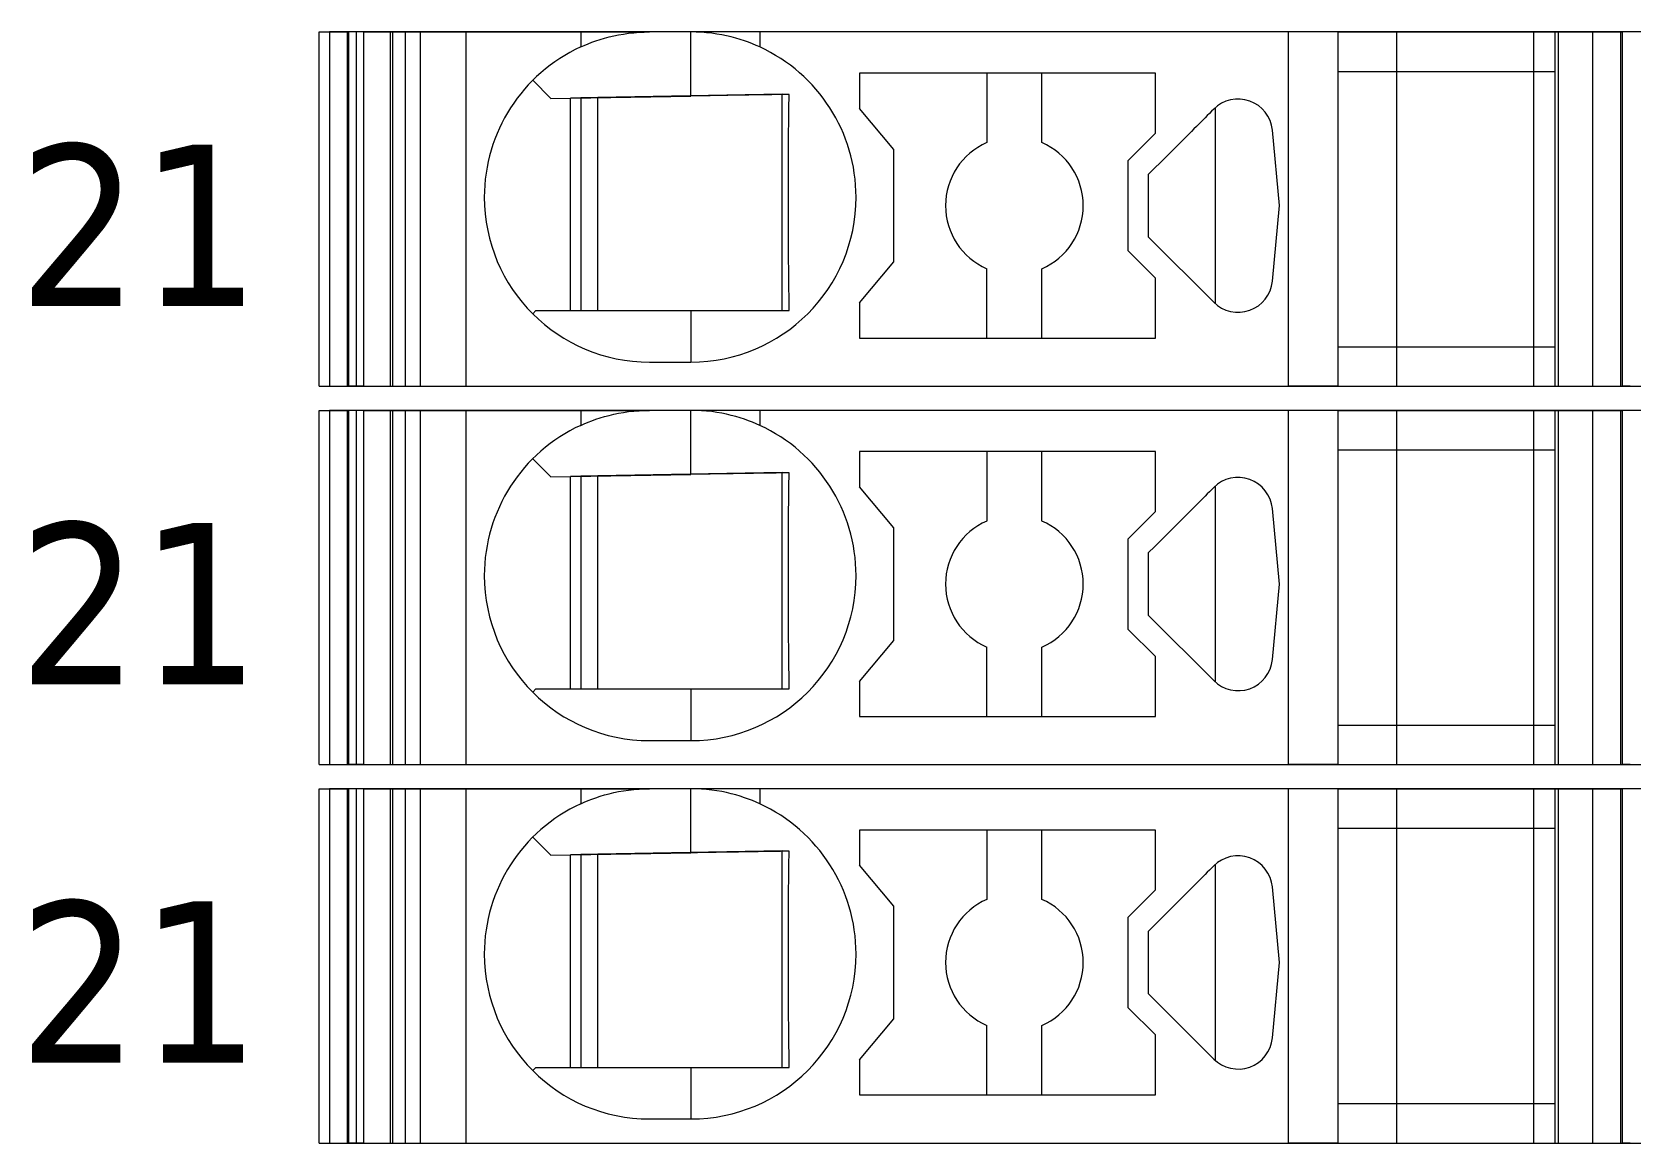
# Model space of a CAD drawing. Header units: millimetres. Extents: x 0 to 1680, y 0 to 1188.
# Drawn here: x 836.68 to 859.89, y 352.35 to 368.5 of the extents above; entities that cross this region are included whole.
import ezdxf
from ezdxf.enums import TextEntityAlignment as Align

# ---------------------------------------------------------------- set-up
doc = ezdxf.new("R2010")
doc.units = ezdxf.units.MM
for name, color, linetype, lineweight in [('EPLAN309', 5, 'Continuous', 5), ('EPLAN493', 5, 'Continuous', 5), ('MAIN-1', 7, 'Continuous', 5), ('MAIN-2', 7, 'Continuous', 5)]:
    doc.layers.add(name, color=color, linetype=linetype, lineweight=lineweight)
doc.styles.add('Tahoma', font='')
doc.styles.get('Tahoma').set_extended_font_data('Tahoma')

# ---------------------------------------------------------------- blocks, each defined once
blk = doc.blocks.new('EPLSYM_LibrarySPECIAL_Symbol12_Variant0_Placement8_6')
at = {"layer": 'EPLAN309', "lineweight": 13, "ltscale": 16}
blk.add_lwpolyline([(0, -5.15), (68.15, -5.15), (68.15, 0), (0, 0)], close=True, dxfattribs=at)
at = {"layer": 'EPLAN493', "color": 5, "style": 'Tahoma'}
blk.add_attdef('17_20450', text='', height=2.3478, dxfattribs=at).set_placement((0, -21.83478), align=Align.MIDDLE_RIGHT)
blk = doc.blocks.new('EPLSYM_LibrarySPECIAL_Symbol12_Variant0_Placement8_7')
at = {"layer": 'EPLAN309', "lineweight": 13, "ltscale": 16}
blk.add_lwpolyline([(0, -5.15), (68.15, -5.15), (68.15, 0), (0, 0)], close=True, dxfattribs=at)
at = {"layer": 'EPLAN493', "color": 5, "style": 'Tahoma'}
blk.add_attdef('17_20450', text='', height=2.3478, dxfattribs=at).set_placement((0, -21.83478), align=Align.MIDDLE_RIGHT)
blk = doc.blocks.new('EPLSYM_LibrarySPECIAL_Symbol12_Variant0_Placement8_8')
at = {"layer": 'EPLAN309', "lineweight": 13, "ltscale": 16}
blk.add_lwpolyline([(0, -5.15), (68.15, -5.15), (68.15, 0), (0, 0)], close=True, dxfattribs=at)
at = {"layer": 'EPLAN493', "color": 5, "style": 'Tahoma'}
blk.add_attdef('17_20450', text='', height=2.3478, dxfattribs=at).set_placement((0, -21.83478), align=Align.MIDDLE_RIGHT)

msp = doc.modelspace()

# ---------------------------------------------------------------- linework, layer by layer
at = {"layer": 'MAIN-1'}
for p, q in [((840.85, 368.5), (841.284, 368.5)), ((840.85, 363.35), (840.85, 368.5)), ((841.393, 368.5), (841.284, 368.5)), ((841.284, 363.35), (841.284, 368.5)), ((841.501, 368.5), (841.393, 368.5)), ((841.393, 363.35), (841.393, 368.5)), ((841.501, 368.5), (844.65, 368.5)), ((841.501, 363.35), (841.501, 368.5)), ((844.65, 368.5), (845.65, 368.5)), ((844.65, 368.5), (844.65, 368.282)), ((844.997, 368.409), (845.063, 368.427)), ((845.063, 368.427), (845.131, 368.443)), ((845.131, 368.443), (845.201, 368.458)), ((845.201, 368.458), (845.272, 368.47)), ((845.272, 368.47), (845.346, 368.481)), ((845.346, 368.481), (845.421, 368.489)), ((845.421, 368.489), (845.497, 368.495)), ((845.497, 368.495), (845.573, 368.499)), ((845.573, 368.499), (845.65, 368.5)), ((846.25, 368.5), (845.65, 368.5)), ((846.327, 368.499), (846.25, 368.5)), ((847.25, 368.5), (846.25, 368.5)), ((846.25, 367.568), (846.25, 368.5)), ((846.403, 368.495), (846.327, 368.499)), ((846.479, 368.489), (846.403, 368.495)), ((846.554, 368.481), (846.479, 368.489)), ((846.628, 368.47), (846.554, 368.481)), ((846.699, 368.458), (846.628, 368.47)), ((846.769, 368.443), (846.699, 368.458)), ((846.837, 368.427), (846.769, 368.443)), ((846.903, 368.409), (846.837, 368.427)), ((854.932, 368.5), (847.25, 368.5)), ((847.25, 368.5), (847.25, 368.282)), ((855.65, 368.5), (854.932, 368.5)), ((854.932, 363.35), (854.932, 368.5)), ((855.65, 368.5), (858.8, 368.5)), ((855.65, 368.5), (855.65, 363.35)), ((858.8, 368.5), (859.35, 368.5)), ((858.8, 368.5), (858.8, 363.35)), ((859.35, 368.5), (859.784, 368.5)), ((859.35, 368.5), (859.35, 363.35)), ((859.893, 368.5), (859.784, 368.5)), ((859.784, 363.35), (859.784, 368.5)), ((844.65, 368.282), (844.702, 368.305)), ((844.702, 368.305), (844.756, 368.327)), ((844.756, 368.327), (844.813, 368.349)), ((844.813, 368.349), (844.872, 368.37)), ((844.872, 368.37), (844.933, 368.39)), ((844.933, 368.39), (844.997, 368.409)), ((846.967, 368.39), (846.903, 368.409)), ((847.028, 368.37), (846.967, 368.39)), ((847.087, 368.349), (847.028, 368.37)), ((847.144, 368.327), (847.087, 368.349)), ((847.198, 368.305), (847.144, 368.327)), ((847.25, 368.282), (847.198, 368.305)), ((843.953, 367.797), (844.217, 367.533)), ((848.7, 367.9), (848.7, 367.389)), ((853, 367.9), (848.7, 367.9)), ((850.55, 367.9), (850.55, 366.892)), ((851.35, 366.892), (851.35, 367.9)), ((853, 367.029), (853, 367.9)), ((855.65, 367.925), (858.8, 367.925)), ((844.217, 367.533), (846.25, 367.568)), ((844.5, 364.45), (844.5, 367.538)), ((844.65, 367.54), (844.65, 364.45)), ((844.9, 364.45), (844.9, 367.545)), ((846.345, 367.57), (846.25, 367.568)), ((846.438, 367.571), (846.345, 367.57)), ((846.53, 367.573), (846.438, 367.571)), ((846.618, 367.575), (846.53, 367.573)), ((846.703, 367.576), (846.618, 367.575)), ((846.786, 367.577), (846.703, 367.576)), ((846.865, 367.579), (846.786, 367.577)), ((846.943, 367.58), (846.865, 367.579)), ((847.017, 367.581), (846.943, 367.58)), ((847.09, 367.582), (847.017, 367.581)), ((847.16, 367.584), (847.09, 367.582)), ((847.229, 367.585), (847.16, 367.584)), ((847.297, 367.586), (847.229, 367.585)), ((847.363, 367.587), (847.297, 367.586)), ((847.428, 367.588), (847.363, 367.587)), ((847.491, 367.589), (847.428, 367.588)), ((847.554, 367.59), (847.491, 367.589)), ((847.615, 367.591), (847.554, 367.59)), ((847.579, 364.45), (847.579, 367.591)), ((847.676, 367.592), (847.615, 367.591)), ((847.675, 367.45), (847.676, 367.522)), ((847.676, 367.522), (847.676, 367.592)), ((847.673, 367.303), (847.674, 367.377)), ((847.673, 367.227), (847.673, 367.303)), ((847.674, 367.377), (847.675, 367.45)), ((849.2, 366.793), (848.7, 367.389)), ((853.752, 367.285), (853.721, 367.253)), ((853.784, 367.316), (853.752, 367.285)), ((853.815, 367.347), (853.784, 367.316)), ((853.846, 367.379), (853.815, 367.347)), ((853.867, 367.398), (853.867, 364.552)), ((847.67, 366.988), (847.671, 367.07)), ((847.671, 367.07), (847.672, 367.149)), ((847.672, 367.149), (847.673, 367.227)), ((852.6, 366.629), (853, 367.029)), ((853.521, 367.053), (853.483, 367.015)), ((853.558, 367.09), (853.521, 367.053)), ((853.594, 367.126), (853.558, 367.09)), ((853.627, 367.159), (853.594, 367.126)), ((853.658, 367.191), (853.627, 367.159)), ((853.69, 367.222), (853.658, 367.191)), ((853.721, 367.253), (853.69, 367.222)), ((854.802, 365.975), (854.698, 367.072)), ((847.669, 366.817), (847.67, 366.904)), ((847.669, 366.726), (847.669, 366.817)), ((847.67, 366.904), (847.67, 366.988)), ((853.323, 366.856), (853.242, 366.774)), ((853.402, 366.934), (853.323, 366.856)), ((853.443, 366.975), (853.402, 366.934)), ((853.483, 367.015), (853.443, 366.975)), ((847.668, 366.632), (847.669, 366.726)), ((847.668, 366.534), (847.668, 366.632)), ((849.2, 365.157), (849.2, 366.793)), ((852.6, 366.629), (852.6, 365.321)), ((853.072, 366.604), (852.986, 366.518)), ((853.158, 366.69), (853.072, 366.604)), ((853.242, 366.774), (853.158, 366.69)), ((847.667, 366.431), (847.668, 366.534)), ((847.667, 366.324), (847.667, 366.431)), ((852.986, 366.518), (852.9, 366.432)), ((852.9, 366.302), (852.9, 366.432)), ((847.667, 366.213), (847.667, 366.324)), ((847.667, 366.1), (847.667, 366.213)), ((847.667, 365.979), (847.667, 366.1)), ((852.9, 366.171), (852.9, 366.302)), ((852.9, 366.04), (852.9, 366.171)), ((847.667, 365.861), (847.667, 365.979)), ((852.9, 365.91), (852.9, 366.04)), ((852.9, 365.779), (852.9, 365.91)), ((854.698, 364.878), (854.802, 365.975)), ((847.667, 365.747), (847.667, 365.861)), ((847.668, 365.638), (847.667, 365.747)), ((847.668, 365.534), (847.668, 365.638)), ((852.9, 365.648), (852.9, 365.779)), ((852.9, 365.518), (852.9, 365.648)), ((847.669, 365.434), (847.668, 365.534)), ((847.669, 365.339), (847.669, 365.434)), ((852.9, 365.518), (853.846, 364.571)), ((847.67, 365.248), (847.669, 365.339)), ((847.671, 365.159), (847.67, 365.248)), ((853, 364.921), (852.6, 365.321)), ((847.672, 365.073), (847.671, 365.159)), ((847.672, 364.99), (847.672, 365.073)), ((847.673, 364.908), (847.672, 364.99)), ((848.7, 364.561), (849.2, 365.157)), ((850.55, 364.05), (850.55, 365.058)), ((851.35, 364.05), (851.35, 365.058)), ((847.674, 364.829), (847.673, 364.908)), ((847.675, 364.75), (847.674, 364.829)), ((847.676, 364.674), (847.675, 364.75)), ((853, 364.05), (853, 364.921)), ((847.676, 364.598), (847.676, 364.674)), ((847.677, 364.524), (847.676, 364.598)), ((847.678, 364.45), (847.677, 364.524)), ((848.7, 364.561), (848.7, 364.05)), ((844, 364.45), (843.953, 364.403)), ((844, 364.45), (846.25, 364.45)), ((846.25, 364.45), (846.342, 364.45)), ((846.25, 364.45), (846.25, 363.7)), ((846.342, 364.45), (846.433, 364.45)), ((846.433, 364.45), (846.523, 364.45)), ((846.523, 364.45), (846.61, 364.45)), ((846.61, 364.45), (846.695, 364.45)), ((846.695, 364.45), (846.778, 364.45)), ((846.778, 364.45), (846.858, 364.45)), ((846.858, 364.45), (846.936, 364.45)), ((846.936, 364.45), (847.011, 364.45)), ((847.011, 364.45), (847.085, 364.45)), ((847.085, 364.45), (847.157, 364.45)), ((847.157, 364.45), (847.226, 364.45)), ((847.226, 364.45), (847.295, 364.45)), ((847.295, 364.45), (847.361, 364.45)), ((847.361, 364.45), (847.427, 364.45)), ((847.427, 364.45), (847.491, 364.45)), ((847.491, 364.45), (847.555, 364.45)), ((847.555, 364.45), (847.617, 364.45)), ((847.617, 364.45), (847.678, 364.45)), ((848.7, 364.05), (853, 364.05)), ((855.65, 363.925), (858.8, 363.925)), ((845.65, 363.7), (846.25, 363.7)), ((840.85, 363.35), (841.284, 363.35)), ((841.393, 363.35), (841.284, 363.35)), ((841.501, 363.35), (841.393, 363.35)), ((841.501, 363.35), (854.932, 363.35)), ((855.65, 363.35), (854.932, 363.35)), ((855.65, 363.35), (858.8, 363.35)), ((858.8, 363.35), (859.35, 363.35)), ((859.35, 363.35), (859.784, 363.35)), ((859.893, 363.35), (859.784, 363.35)), ((840.85, 363), (841.284, 363)), ((840.85, 357.85), (840.85, 363)), ((841.393, 363), (841.284, 363)), ((841.284, 357.85), (841.284, 363)), ((841.501, 363), (841.393, 363)), ((841.393, 357.85), (841.393, 363)), ((841.501, 363), (844.65, 363)), ((841.501, 357.85), (841.501, 363)), ((844.65, 363), (845.65, 363)), ((844.65, 363), (844.65, 362.782)), ((844.756, 362.827), (844.813, 362.849)), ((844.813, 362.849), (844.872, 362.87)), ((844.872, 362.87), (844.933, 362.89)), ((844.933, 362.89), (844.997, 362.909)), ((844.997, 362.909), (845.063, 362.927)), ((845.063, 362.927), (845.131, 362.943)), ((845.131, 362.943), (845.201, 362.958)), ((845.201, 362.958), (845.272, 362.97)), ((845.272, 362.97), (845.346, 362.981)), ((845.346, 362.981), (845.421, 362.989)), ((845.421, 362.989), (845.497, 362.995)), ((845.497, 362.995), (845.573, 362.999)), ((845.573, 362.999), (845.65, 363)), ((846.25, 363), (845.65, 363)), ((846.327, 362.999), (846.25, 363)), ((847.25, 363), (846.25, 363)), ((846.25, 362.068), (846.25, 363)), ((846.403, 362.995), (846.327, 362.999)), ((846.479, 362.989), (846.403, 362.995)), ((846.554, 362.981), (846.479, 362.989)), ((846.628, 362.97), (846.554, 362.981)), ((846.699, 362.958), (846.628, 362.97)), ((846.769, 362.943), (846.699, 362.958)), ((846.837, 362.927), (846.769, 362.943)), ((846.903, 362.909), (846.837, 362.927)), ((846.967, 362.89), (846.903, 362.909)), ((847.028, 362.87), (846.967, 362.89)), ((847.087, 362.849), (847.028, 362.87)), ((847.144, 362.827), (847.087, 362.849)), ((854.932, 363), (847.25, 363)), ((847.25, 363), (847.25, 362.782)), ((855.65, 363), (854.932, 363)), ((854.932, 357.85), (854.932, 363)), ((855.65, 363), (858.8, 363)), ((855.65, 363), (855.65, 357.85)), ((858.8, 363), (859.35, 363)), ((858.8, 363), (858.8, 357.85)), ((859.35, 363), (859.784, 363)), ((859.35, 363), (859.35, 357.85)), ((859.893, 363), (859.784, 363)), ((859.784, 357.85), (859.784, 363)), ((844.65, 362.782), (844.702, 362.805)), ((844.702, 362.805), (844.756, 362.827)), ((847.198, 362.805), (847.144, 362.827)), ((847.25, 362.782), (847.198, 362.805)), ((848.7, 362.4), (848.7, 361.889)), ((853, 362.4), (848.7, 362.4)), ((850.55, 362.4), (850.55, 361.392)), ((851.35, 361.392), (851.35, 362.4)), ((853, 361.529), (853, 362.4)), ((855.65, 362.425), (858.8, 362.425)), ((843.953, 362.297), (844.217, 362.033)), ((844.217, 362.033), (846.25, 362.068)), ((844.5, 358.95), (844.5, 362.038)), ((844.65, 362.04), (844.65, 358.95)), ((844.9, 358.95), (844.9, 362.045)), ((846.345, 362.07), (846.25, 362.068)), ((846.438, 362.071), (846.345, 362.07)), ((846.53, 362.073), (846.438, 362.071)), ((846.618, 362.075), (846.53, 362.073)), ((846.703, 362.076), (846.618, 362.075)), ((846.786, 362.077), (846.703, 362.076)), ((846.865, 362.079), (846.786, 362.077)), ((846.943, 362.08), (846.865, 362.079)), ((847.017, 362.081), (846.943, 362.08)), ((847.09, 362.082), (847.017, 362.081)), ((847.16, 362.084), (847.09, 362.082)), ((847.229, 362.085), (847.16, 362.084)), ((847.297, 362.086), (847.229, 362.085)), ((847.363, 362.087), (847.297, 362.086)), ((847.428, 362.088), (847.363, 362.087)), ((847.491, 362.089), (847.428, 362.088)), ((847.554, 362.09), (847.491, 362.089)), ((847.615, 362.091), (847.554, 362.09)), ((847.579, 358.95), (847.579, 362.091)), ((847.676, 362.092), (847.615, 362.091)), ((847.674, 361.877), (847.675, 361.95)), ((847.675, 361.95), (847.676, 362.022)), ((847.676, 362.022), (847.676, 362.092)), ((847.672, 361.649), (847.673, 361.727)), ((847.673, 361.803), (847.674, 361.877)), ((847.673, 361.727), (847.673, 361.803)), ((849.2, 361.293), (848.7, 361.889)), ((853.658, 361.691), (853.627, 361.659)), ((853.69, 361.722), (853.658, 361.691)), ((853.721, 361.753), (853.69, 361.722)), ((853.752, 361.785), (853.721, 361.753)), ((853.784, 361.816), (853.752, 361.785)), ((853.815, 361.847), (853.784, 361.816)), ((853.846, 361.879), (853.815, 361.847)), ((853.867, 361.898), (853.867, 359.052)), ((847.67, 361.488), (847.671, 361.57)), ((847.67, 361.404), (847.67, 361.488)), ((847.671, 361.57), (847.672, 361.649)), ((852.6, 361.129), (853, 361.529)), ((853.443, 361.475), (853.402, 361.434)), ((853.483, 361.515), (853.443, 361.475)), ((853.521, 361.553), (853.483, 361.515)), ((853.558, 361.59), (853.521, 361.553)), ((853.594, 361.626), (853.558, 361.59)), ((853.627, 361.659), (853.594, 361.626)), ((854.802, 360.475), (854.698, 361.572)), ((847.668, 361.132), (847.669, 361.226)), ((847.669, 361.317), (847.67, 361.404)), ((847.669, 361.226), (847.669, 361.317)), ((849.2, 359.657), (849.2, 361.293)), ((853.242, 361.274), (853.158, 361.19)), ((853.323, 361.356), (853.242, 361.274)), ((853.402, 361.434), (853.323, 361.356)), ((847.667, 360.931), (847.668, 361.034)), ((847.668, 361.034), (847.668, 361.132)), ((852.6, 361.129), (852.6, 359.821)), ((852.986, 361.018), (852.9, 360.932)), ((853.072, 361.104), (852.986, 361.018)), ((853.158, 361.19), (853.072, 361.104)), ((847.667, 360.824), (847.667, 360.931)), ((847.667, 360.713), (847.667, 360.824)), ((852.9, 360.802), (852.9, 360.932)), ((852.9, 360.671), (852.9, 360.802)), ((847.667, 360.6), (847.667, 360.713)), ((847.667, 360.479), (847.667, 360.6)), ((852.9, 360.54), (852.9, 360.671)), ((852.9, 360.41), (852.9, 360.54)), ((847.667, 360.361), (847.667, 360.479)), ((847.667, 360.247), (847.667, 360.361)), ((852.9, 360.279), (852.9, 360.41)), ((854.698, 359.378), (854.802, 360.475)), ((847.668, 360.138), (847.667, 360.247)), ((847.668, 360.034), (847.668, 360.138)), ((852.9, 360.148), (852.9, 360.279)), ((852.9, 360.018), (852.9, 360.148)), ((847.669, 359.934), (847.668, 360.034)), ((847.669, 359.839), (847.669, 359.934)), ((847.67, 359.748), (847.669, 359.839)), ((852.9, 360.018), (853.846, 359.071)), ((847.671, 359.659), (847.67, 359.748)), ((847.672, 359.573), (847.671, 359.659)), ((848.7, 359.061), (849.2, 359.657)), ((853, 359.421), (852.6, 359.821)), ((847.672, 359.49), (847.672, 359.573)), ((847.673, 359.408), (847.672, 359.49)), ((847.674, 359.329), (847.673, 359.408)), ((850.55, 358.55), (850.55, 359.558)), ((851.35, 358.55), (851.35, 359.558)), ((853, 358.55), (853, 359.421)), ((847.675, 359.25), (847.674, 359.329)), ((847.676, 359.174), (847.675, 359.25)), ((847.676, 359.098), (847.676, 359.174)), ((844, 358.95), (843.953, 358.903)), ((844, 358.95), (846.25, 358.95)), ((846.25, 358.95), (846.342, 358.95)), ((846.25, 358.95), (846.25, 358.2)), ((846.342, 358.95), (846.433, 358.95)), ((846.433, 358.95), (846.523, 358.95)), ((846.523, 358.95), (846.61, 358.95)), ((846.61, 358.95), (846.695, 358.95)), ((846.695, 358.95), (846.778, 358.95)), ((846.778, 358.95), (846.858, 358.95)), ((846.858, 358.95), (846.936, 358.95)), ((846.936, 358.95), (847.011, 358.95)), ((847.011, 358.95), (847.085, 358.95)), ((847.085, 358.95), (847.157, 358.95)), ((847.157, 358.95), (847.226, 358.95)), ((847.226, 358.95), (847.295, 358.95)), ((847.295, 358.95), (847.361, 358.95)), ((847.361, 358.95), (847.427, 358.95)), ((847.427, 358.95), (847.491, 358.95)), ((847.491, 358.95), (847.555, 358.95)), ((847.555, 358.95), (847.617, 358.95)), ((847.617, 358.95), (847.678, 358.95)), ((847.677, 359.024), (847.676, 359.098)), ((847.678, 358.95), (847.677, 359.024)), ((848.7, 359.061), (848.7, 358.55)), ((848.7, 358.55), (853, 358.55)), ((855.65, 358.425), (858.8, 358.425)), ((845.65, 358.2), (846.25, 358.2)), ((840.85, 357.85), (841.284, 357.85)), ((841.393, 357.85), (841.284, 357.85)), ((841.501, 357.85), (841.393, 357.85)), ((841.501, 357.85), (854.932, 357.85)), ((855.65, 357.85), (854.932, 357.85)), ((855.65, 357.85), (858.8, 357.85)), ((858.8, 357.85), (859.35, 357.85)), ((859.35, 357.85), (859.784, 357.85)), ((859.893, 357.85), (859.784, 357.85)), ((840.85, 357.5), (841.284, 357.5)), ((840.85, 352.35), (840.85, 357.5)), ((841.393, 357.5), (841.284, 357.5)), ((841.284, 352.35), (841.284, 357.5)), ((841.501, 357.5), (841.393, 357.5)), ((841.393, 352.35), (841.393, 357.5)), ((841.501, 357.5), (844.65, 357.5)), ((841.501, 352.35), (841.501, 357.5)), ((844.65, 357.5), (845.65, 357.5)), ((844.65, 357.5), (844.65, 357.282)), ((844.65, 357.282), (844.702, 357.305)), ((844.702, 357.305), (844.756, 357.327)), ((844.756, 357.327), (844.813, 357.349)), ((844.813, 357.349), (844.872, 357.37)), ((844.872, 357.37), (844.933, 357.39)), ((844.933, 357.39), (844.997, 357.409)), ((844.997, 357.409), (845.063, 357.427)), ((845.063, 357.427), (845.131, 357.443)), ((845.131, 357.443), (845.201, 357.458)), ((845.201, 357.458), (845.272, 357.47)), ((845.272, 357.47), (845.346, 357.481)), ((845.346, 357.481), (845.421, 357.489)), ((845.421, 357.489), (845.497, 357.495)), ((845.497, 357.495), (845.573, 357.499)), ((845.573, 357.499), (845.65, 357.5)), ((846.25, 357.5), (845.65, 357.5)), ((846.327, 357.499), (846.25, 357.5)), ((847.25, 357.5), (846.25, 357.5)), ((846.25, 356.568), (846.25, 357.5)), ((846.403, 357.495), (846.327, 357.499)), ((846.479, 357.489), (846.403, 357.495)), ((846.554, 357.481), (846.479, 357.489)), ((846.628, 357.47), (846.554, 357.481)), ((846.699, 357.458), (846.628, 357.47)), ((846.769, 357.443), (846.699, 357.458)), ((846.837, 357.427), (846.769, 357.443)), ((846.903, 357.409), (846.837, 357.427)), ((846.967, 357.39), (846.903, 357.409)), ((847.028, 357.37), (846.967, 357.39)), ((847.087, 357.349), (847.028, 357.37)), ((847.144, 357.327), (847.087, 357.349)), ((847.198, 357.305), (847.144, 357.327)), ((847.25, 357.282), (847.198, 357.305)), ((854.932, 357.5), (847.25, 357.5)), ((847.25, 357.5), (847.25, 357.282)), ((855.65, 357.5), (854.932, 357.5)), ((854.932, 352.35), (854.932, 357.5)), ((855.65, 357.5), (858.8, 357.5)), ((855.65, 357.5), (855.65, 352.35)), ((858.8, 357.5), (859.35, 357.5)), ((858.8, 357.5), (858.8, 352.35)), ((859.35, 357.5), (859.784, 357.5)), ((859.35, 357.5), (859.35, 352.35)), ((859.893, 357.5), (859.784, 357.5)), ((859.784, 352.35), (859.784, 357.5)), ((848.7, 356.9), (848.7, 356.389)), ((853, 356.9), (848.7, 356.9)), ((850.55, 356.9), (850.55, 355.892)), ((851.35, 355.892), (851.35, 356.9)), ((853, 356.029), (853, 356.9)), ((855.65, 356.925), (858.8, 356.925)), ((843.953, 356.797), (844.217, 356.533)), ((847.017, 356.581), (846.943, 356.58)), ((847.09, 356.582), (847.017, 356.581)), ((847.16, 356.584), (847.09, 356.582)), ((847.229, 356.585), (847.16, 356.584)), ((847.297, 356.586), (847.229, 356.585)), ((847.363, 356.587), (847.297, 356.586)), ((847.428, 356.588), (847.363, 356.587)), ((847.491, 356.589), (847.428, 356.588)), ((847.554, 356.59), (847.491, 356.589)), ((847.615, 356.591), (847.554, 356.59)), ((847.579, 353.45), (847.579, 356.591)), ((847.676, 356.592), (847.615, 356.591)), ((847.676, 356.522), (847.676, 356.592)), ((844.217, 356.533), (846.25, 356.568)), ((844.5, 353.45), (844.5, 356.538)), ((844.65, 356.54), (844.65, 353.45)), ((844.9, 353.45), (844.9, 356.545)), ((846.345, 356.57), (846.25, 356.568)), ((846.438, 356.571), (846.345, 356.57)), ((846.53, 356.573), (846.438, 356.571)), ((846.618, 356.575), (846.53, 356.573)), ((846.703, 356.576), (846.618, 356.575)), ((846.786, 356.577), (846.703, 356.576)), ((846.865, 356.579), (846.786, 356.577)), ((846.943, 356.58), (846.865, 356.579)), ((847.673, 356.303), (847.674, 356.377)), ((847.674, 356.377), (847.675, 356.45)), ((847.675, 356.45), (847.676, 356.522)), ((849.2, 355.793), (848.7, 356.389)), ((853.846, 356.379), (853.815, 356.347)), ((853.867, 356.398), (853.867, 353.552)), ((847.671, 356.07), (847.672, 356.149)), ((847.672, 356.149), (847.673, 356.227)), ((847.673, 356.227), (847.673, 356.303)), ((853.594, 356.126), (853.558, 356.09)), ((853.627, 356.159), (853.594, 356.126)), ((853.658, 356.191), (853.627, 356.159)), ((853.69, 356.222), (853.658, 356.191)), ((853.721, 356.253), (853.69, 356.222)), ((853.752, 356.285), (853.721, 356.253)), ((853.784, 356.316), (853.752, 356.285)), ((853.815, 356.347), (853.784, 356.316)), ((847.669, 355.817), (847.67, 355.904)), ((847.67, 355.988), (847.671, 356.07)), ((847.67, 355.904), (847.67, 355.988)), ((852.6, 355.629), (853, 356.029)), ((853.402, 355.934), (853.323, 355.856)), ((853.443, 355.975), (853.402, 355.934)), ((853.483, 356.015), (853.443, 355.975)), ((853.521, 356.053), (853.483, 356.015)), ((853.558, 356.09), (853.521, 356.053)), ((854.802, 354.975), (854.698, 356.072)), ((847.668, 355.632), (847.669, 355.726)), ((847.669, 355.726), (847.669, 355.817)), ((849.2, 354.157), (849.2, 355.793)), ((853.158, 355.69), (853.072, 355.604)), ((853.242, 355.774), (853.158, 355.69)), ((853.323, 355.856), (853.242, 355.774)), ((847.667, 355.431), (847.668, 355.534)), ((847.667, 355.324), (847.667, 355.431)), ((847.668, 355.534), (847.668, 355.632)), ((852.6, 355.629), (852.6, 354.321)), ((852.986, 355.518), (852.9, 355.432)), ((852.9, 355.302), (852.9, 355.432)), ((853.072, 355.604), (852.986, 355.518)), ((847.667, 355.213), (847.667, 355.324)), ((847.667, 355.1), (847.667, 355.213)), ((852.9, 355.171), (852.9, 355.302)), ((847.667, 354.979), (847.667, 355.1)), ((847.667, 354.861), (847.667, 354.979)), ((852.9, 355.04), (852.9, 355.171)), ((852.9, 354.91), (852.9, 355.04)), ((854.698, 353.878), (854.802, 354.975)), ((847.667, 354.747), (847.667, 354.861)), ((847.668, 354.638), (847.667, 354.747)), ((852.9, 354.779), (852.9, 354.91)), ((852.9, 354.648), (852.9, 354.779)), ((847.668, 354.534), (847.668, 354.638)), ((847.669, 354.434), (847.668, 354.534)), ((852.9, 354.518), (852.9, 354.648)), ((852.9, 354.518), (853.846, 353.571)), ((847.669, 354.339), (847.669, 354.434)), ((847.67, 354.248), (847.669, 354.339)), ((853, 353.921), (852.6, 354.321)), ((847.671, 354.159), (847.67, 354.248)), ((847.672, 354.073), (847.671, 354.159)), ((847.672, 353.99), (847.672, 354.073)), ((848.7, 353.561), (849.2, 354.157)), ((850.55, 353.05), (850.55, 354.058)), ((851.35, 353.05), (851.35, 354.058)), ((847.673, 353.908), (847.672, 353.99)), ((847.674, 353.829), (847.673, 353.908)), ((847.675, 353.75), (847.674, 353.829)), ((853, 353.05), (853, 353.921)), ((847.676, 353.674), (847.675, 353.75)), ((847.676, 353.598), (847.676, 353.674)), ((847.677, 353.524), (847.676, 353.598)), ((844, 353.45), (843.953, 353.403)), ((844, 353.45), (846.25, 353.45)), ((846.25, 353.45), (846.342, 353.45)), ((846.25, 353.45), (846.25, 352.7)), ((846.342, 353.45), (846.433, 353.45)), ((846.433, 353.45), (846.523, 353.45)), ((846.523, 353.45), (846.61, 353.45)), ((846.61, 353.45), (846.695, 353.45)), ((846.695, 353.45), (846.778, 353.45)), ((846.778, 353.45), (846.858, 353.45)), ((846.858, 353.45), (846.936, 353.45)), ((846.936, 353.45), (847.011, 353.45)), ((847.011, 353.45), (847.085, 353.45)), ((847.085, 353.45), (847.157, 353.45)), ((847.157, 353.45), (847.226, 353.45)), ((847.226, 353.45), (847.295, 353.45)), ((847.295, 353.45), (847.361, 353.45)), ((847.361, 353.45), (847.427, 353.45)), ((847.427, 353.45), (847.491, 353.45)), ((847.491, 353.45), (847.555, 353.45)), ((847.555, 353.45), (847.617, 353.45)), ((847.617, 353.45), (847.678, 353.45)), ((847.678, 353.45), (847.677, 353.524)), ((848.7, 353.561), (848.7, 353.05)), ((848.7, 353.05), (853, 353.05)), ((855.65, 352.925), (858.8, 352.925)), ((845.65, 352.7), (846.25, 352.7)), ((840.85, 352.35), (841.284, 352.35)), ((841.393, 352.35), (841.284, 352.35)), ((841.501, 352.35), (841.393, 352.35)), ((841.501, 352.35), (854.932, 352.35)), ((855.65, 352.35), (854.932, 352.35)), ((855.65, 352.35), (858.8, 352.35)), ((858.8, 352.35), (859.35, 352.35)), ((859.35, 352.35), (859.784, 352.35)), ((859.893, 352.35), (859.784, 352.35))]:
    msp.add_line(p, q, dxfattribs=at)
for centre, radius, start, end in [((845.65, 366.1), 2.4, 114.6244, 180), ((846.25, 366.1), 2.4, 0, 65.3756), ((854.2, 367.025), 0.5, 5.4404, 135), ((850.95, 365.975), 1, 113.5782, 180), ((850.95, 365.975), 1, 0, 66.4218), ((845.65, 366.1), 2.4, 180, 270), ((846.25, 366.1), 2.4, 270, 0), ((850.95, 365.975), 1, 180, 246.4218), ((850.95, 365.975), 1, 293.5782, 0), ((854.2, 364.925), 0.5, 225, 354.5596), ((845.65, 360.6), 2.4, 114.6244, 180), ((846.25, 360.6), 2.4, 0, 65.3756), ((854.2, 361.525), 0.5, 5.4404, 135), ((850.95, 360.475), 1, 113.5782, 180), ((850.95, 360.475), 1, 0, 66.4218), ((845.65, 360.6), 2.4, 180, 270), ((846.25, 360.6), 2.4, 270, 0), ((850.95, 360.475), 1, 180, 246.4218), ((850.95, 360.475), 1, 293.5782, 0), ((854.2, 359.425), 0.5, 225, 354.5596), ((845.65, 355.1), 2.4, 114.6244, 180), ((846.25, 355.1), 2.4, 0, 65.3756), ((854.2, 356.025), 0.5, 5.4404, 135), ((850.95, 354.975), 1, 113.5782, 180), ((850.95, 354.975), 1, 0, 66.4218), ((845.65, 355.1), 2.4, 180, 270), ((846.25, 355.1), 2.4, 270, 0), ((850.95, 354.975), 1, 180, 246.4218), ((850.95, 354.975), 1, 293.5782, 0), ((854.2, 353.925), 0.5, 225, 354.5596)]:
    msp.add_arc(centre, radius, start, end, dxfattribs=at)
at = {"layer": 'MAIN-2'}
for p, q in [((841.256, 368.5), (841.256, 363.35)), ((841.889, 363.35), (841.889, 368.5)), ((841.917, 368.5), (841.917, 363.35)), ((842.102, 368.5), (842.102, 363.35)), ((842.32, 368.5), (842.32, 363.35)), ((842.981, 368.5), (842.981, 363.35)), ((856.506, 363.35), (856.506, 368.5)), ((858.491, 368.5), (858.491, 363.35)), ((858.85, 368.5), (858.85, 363.35)), ((859.756, 368.5), (859.756, 363.35)), ((844.217, 367.533), (844.5, 367.538)), ((844.65, 367.542), (844.5, 367.539)), ((844.5, 367.539), (844.5, 367.538)), ((844.5, 367.538), (844.5, 367.538)), ((844.9, 367.548), (844.65, 367.543)), ((844.65, 367.542), (844.65, 367.543)), ((844.65, 367.542), (844.65, 367.54)), ((844.9, 367.553), (847.579, 367.6)), ((844.9, 367.548), (844.9, 367.553)), ((844.9, 367.545), (844.9, 367.548)), ((847.579, 367.6), (847.676, 367.592)), ((847.579, 367.591), (847.579, 367.6)), ((844.65, 364.45), (844.65, 364.45)), ((844.9, 364.45), (844.9, 364.45)), ((841.256, 363), (841.256, 357.85)), ((841.889, 357.85), (841.889, 363)), ((841.917, 363), (841.917, 357.85)), ((842.102, 363), (842.102, 357.85)), ((842.32, 363), (842.32, 357.85)), ((842.981, 363), (842.981, 357.85)), ((856.506, 357.85), (856.506, 363)), ((858.491, 363), (858.491, 357.85)), ((858.85, 363), (858.85, 357.85)), ((859.756, 363), (859.756, 357.85)), ((844.217, 362.033), (844.5, 362.038)), ((844.65, 362.042), (844.5, 362.039)), ((844.5, 362.039), (844.5, 362.038)), ((844.5, 362.038), (844.5, 362.038)), ((844.9, 362.048), (844.65, 362.043)), ((844.65, 362.042), (844.65, 362.043)), ((844.65, 362.042), (844.65, 362.04)), ((844.9, 362.053), (847.579, 362.1)), ((844.9, 362.048), (844.9, 362.053)), ((844.9, 362.045), (844.9, 362.048)), ((847.579, 362.1), (847.676, 362.092)), ((847.579, 362.091), (847.579, 362.1)), ((844.65, 358.95), (844.65, 358.95)), ((844.9, 358.95), (844.9, 358.95)), ((841.256, 357.5), (841.256, 352.35)), ((841.889, 352.35), (841.889, 357.5)), ((841.917, 357.5), (841.917, 352.35)), ((842.102, 357.5), (842.102, 352.35)), ((842.32, 357.5), (842.32, 352.35)), ((842.981, 357.5), (842.981, 352.35)), ((856.506, 352.35), (856.506, 357.5)), ((858.491, 357.5), (858.491, 352.35)), ((858.85, 357.5), (858.85, 352.35)), ((859.756, 357.5), (859.756, 352.35)), ((844.9, 356.553), (847.579, 356.6)), ((847.579, 356.6), (847.676, 356.592)), ((847.579, 356.591), (847.579, 356.6)), ((844.217, 356.533), (844.5, 356.538)), ((844.65, 356.542), (844.5, 356.539)), ((844.5, 356.539), (844.5, 356.538)), ((844.5, 356.538), (844.5, 356.538)), ((844.9, 356.548), (844.65, 356.543)), ((844.65, 356.542), (844.65, 356.543)), ((844.65, 356.542), (844.65, 356.54)), ((844.9, 356.548), (844.9, 356.553)), ((844.9, 356.545), (844.9, 356.548)), ((844.65, 353.45), (844.65, 353.45)), ((844.9, 353.45), (844.9, 353.45))]:
    msp.add_line(p, q, dxfattribs=at)

# ---------------------------------------------------------------- block references
ref = msp.add_blockref('EPLSYM_LibrarySPECIAL_Symbol12_Variant0_Placement8_6', (841, 368.5))
ref.add_attrib('17_20450', '21', dxfattribs={"layer": 'EPLAN493', "color": 5, "height": 2.3478, "style": 'Tahoma'}).set_placement((840, 365.69), align=Align.MIDDLE_RIGHT)
ref = msp.add_blockref('EPLSYM_LibrarySPECIAL_Symbol12_Variant0_Placement8_7', (841, 363))
ref.add_attrib('17_20450', '21', dxfattribs={"layer": 'EPLAN493', "color": 5, "height": 2.3478, "style": 'Tahoma'}).set_placement((840, 360.19), align=Align.MIDDLE_RIGHT)
ref = msp.add_blockref('EPLSYM_LibrarySPECIAL_Symbol12_Variant0_Placement8_8', (841, 357.5))
ref.add_attrib('17_20450', '21', dxfattribs={"layer": 'EPLAN493', "color": 5, "height": 2.3478, "style": 'Tahoma'}).set_placement((840, 354.69), align=Align.MIDDLE_RIGHT)

doc.saveas('drawing.dxf')
